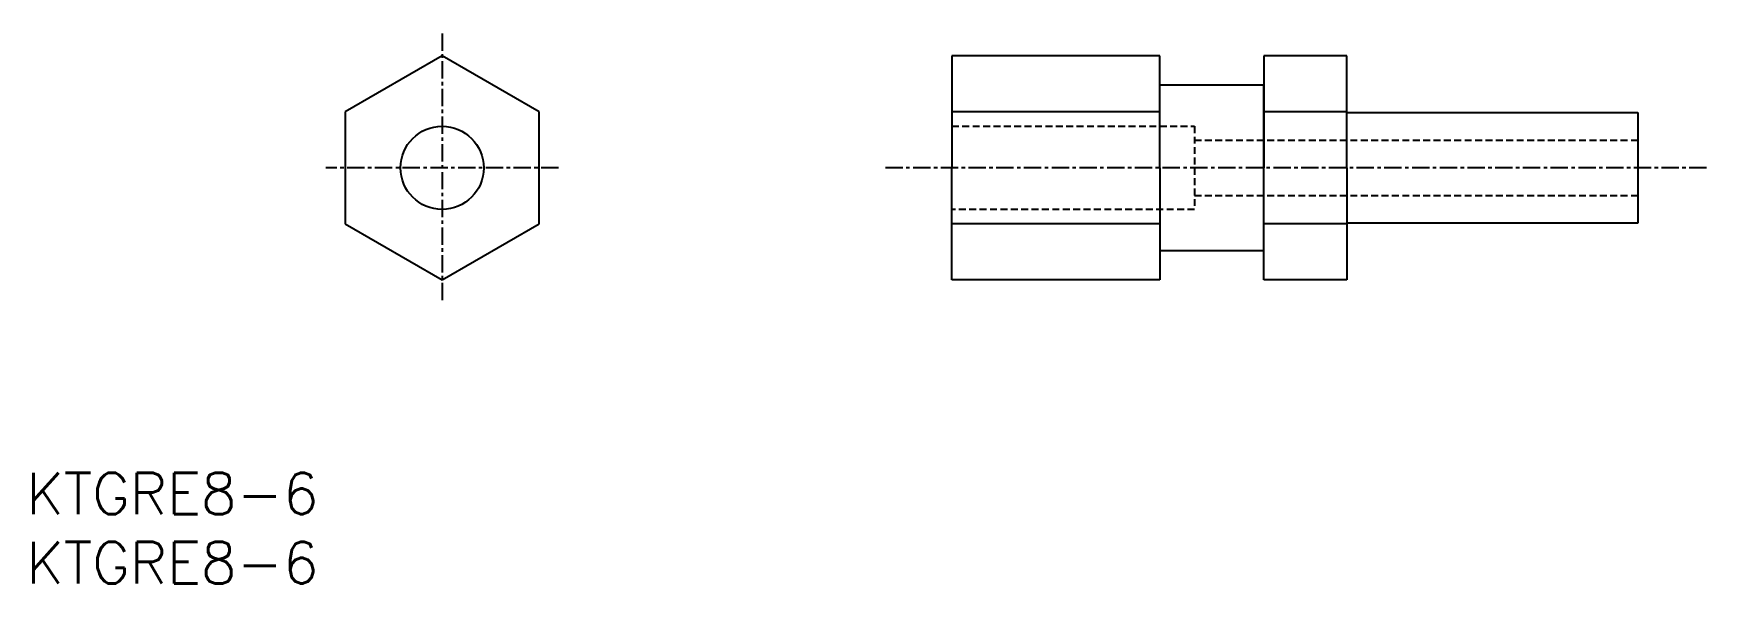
# Model space of a CAD drawing. Extents: x 1 to 121, y 0 to 40.
import ezdxf

# ---------------------------------------------------------------- set-up
doc = ezdxf.new("R2010")
doc.units = 0
doc.linetypes.add('CENTER', pattern=[2, 1.25, -0.25, 0.25, -0.25])
doc.linetypes.add('DASHED', pattern=[0.75, 0.5, -0.25])
doc.layers.get('0').update_dxf_attribs({"linetype": 'CONTINUOUS'})
doc.layers.add('CENTER', color=1, linetype='CENTER')
doc.styles.get("Standard").update_dxf_attribs({"font": 'txt.shx'})

# ---------------------------------------------------------------- blocks, each defined once
blk = doc.blocks.new('*U8')
at = {"color": 7, "linetype": 'CONTINUOUS'}
blk.add_text('KTGRE8-6', height=3, dxfattribs=at).set_placement((0, 0))
blk = doc.blocks.new('*U9')
at = {"color": 7, "linetype": 'CONTINUOUS'}
blk.add_text('KTGRE8-6', height=3, dxfattribs=at).set_placement((0, 5))

msp = doc.modelspace()

# ---------------------------------------------------------------- linework, layer by layer
at = {"color": 7, "linetype": 'CONTINUOUS'}
for p, q in [((30, 38.08), (23, 34.04)), ((37, 34.04), (30, 38.08)), ((81.78, 38.08), (66.78, 38.08)), ((66.78, 38.08), (66.78, 34.04)), ((81.78, 34.04), (81.78, 38.08)), ((95.28, 38.08), (89.28, 38.08)), ((89.28, 38.08), (89.28, 36)), ((95.28, 34.04), (95.28, 38.08)), ((81.78, 36), (89.27, 36)), ((89.27, 36), (89.27, 24)), ((89.27, 36), (89.28, 36)), ((89.28, 36), (89.28, 34.04)), ((23, 34.04), (23, 25.96)), ((37, 25.96), (37, 34.04)), ((81.78, 34.04), (66.78, 34.04)), ((66.78, 34.04), (66.78, 33)), ((81.78, 30), (81.78, 34.04)), ((95.28, 34.04), (89.28, 34.04)), ((89.28, 34.04), (89.28, 30)), ((95.28, 30), (95.28, 34.04)), ((95.28, 34), (116.28, 34)), ((116.28, 34), (116.28, 26)), ((66.78, 33), (66.78, 30)), ((66.78, 27), (66.78, 30)), ((81.78, 30), (81.78, 25.96)), ((89.28, 25.96), (89.28, 30)), ((95.28, 30), (95.28, 25.96)), ((66.78, 25.96), (66.78, 27)), ((23, 25.96), (30, 21.92)), ((30, 21.92), (37, 25.96)), ((66.78, 21.92), (66.78, 25.96)), ((81.78, 25.96), (66.78, 25.96)), ((81.78, 25.96), (81.78, 21.92)), ((95.28, 25.96), (89.28, 25.96)), ((89.28, 24), (89.28, 25.96)), ((116.28, 26), (95.28, 26)), ((95.28, 25.96), (95.28, 21.92)), ((89.27, 24), (81.78, 24)), ((89.27, 24), (89.28, 24)), ((89.28, 21.92), (89.28, 24)), ((81.78, 21.92), (66.78, 21.92)), ((95.28, 21.92), (89.28, 21.92))]:
    msp.add_line(p, q, dxfattribs=at)
at = {"color": 3, "linetype": 'DASHED'}
for p, q in [((66.78, 33), (84.28, 33)), ((84.28, 33), (84.28, 27)), ((84.28, 32), (116.28, 32)), ((84.28, 28), (116.28, 28)), ((84.28, 27), (66.78, 27))]:
    msp.add_line(p, q, dxfattribs=at)
at = {"color": 7, "linetype": 'CONTINUOUS'}
msp.add_circle((30, 30), 3, dxfattribs=at)
at = {"layer": 'CENTER', "color": 1, "linetype": 'CENTER'}
for p, q in [((30, 39.7), (30, 20.3)), ((38.4, 30), (21.6, 30)), ((121.23, 30), (61.83, 30))]:
    msp.add_line(p, q, dxfattribs=at)

# ---------------------------------------------------------------- block references
at = {"color": 7, "linetype": 'CONTINUOUS'}
for name in ['*U9', '*U8']:
    msp.add_blockref(name, (0, 0), dxfattribs=at)

doc.saveas('drawing.dxf')
